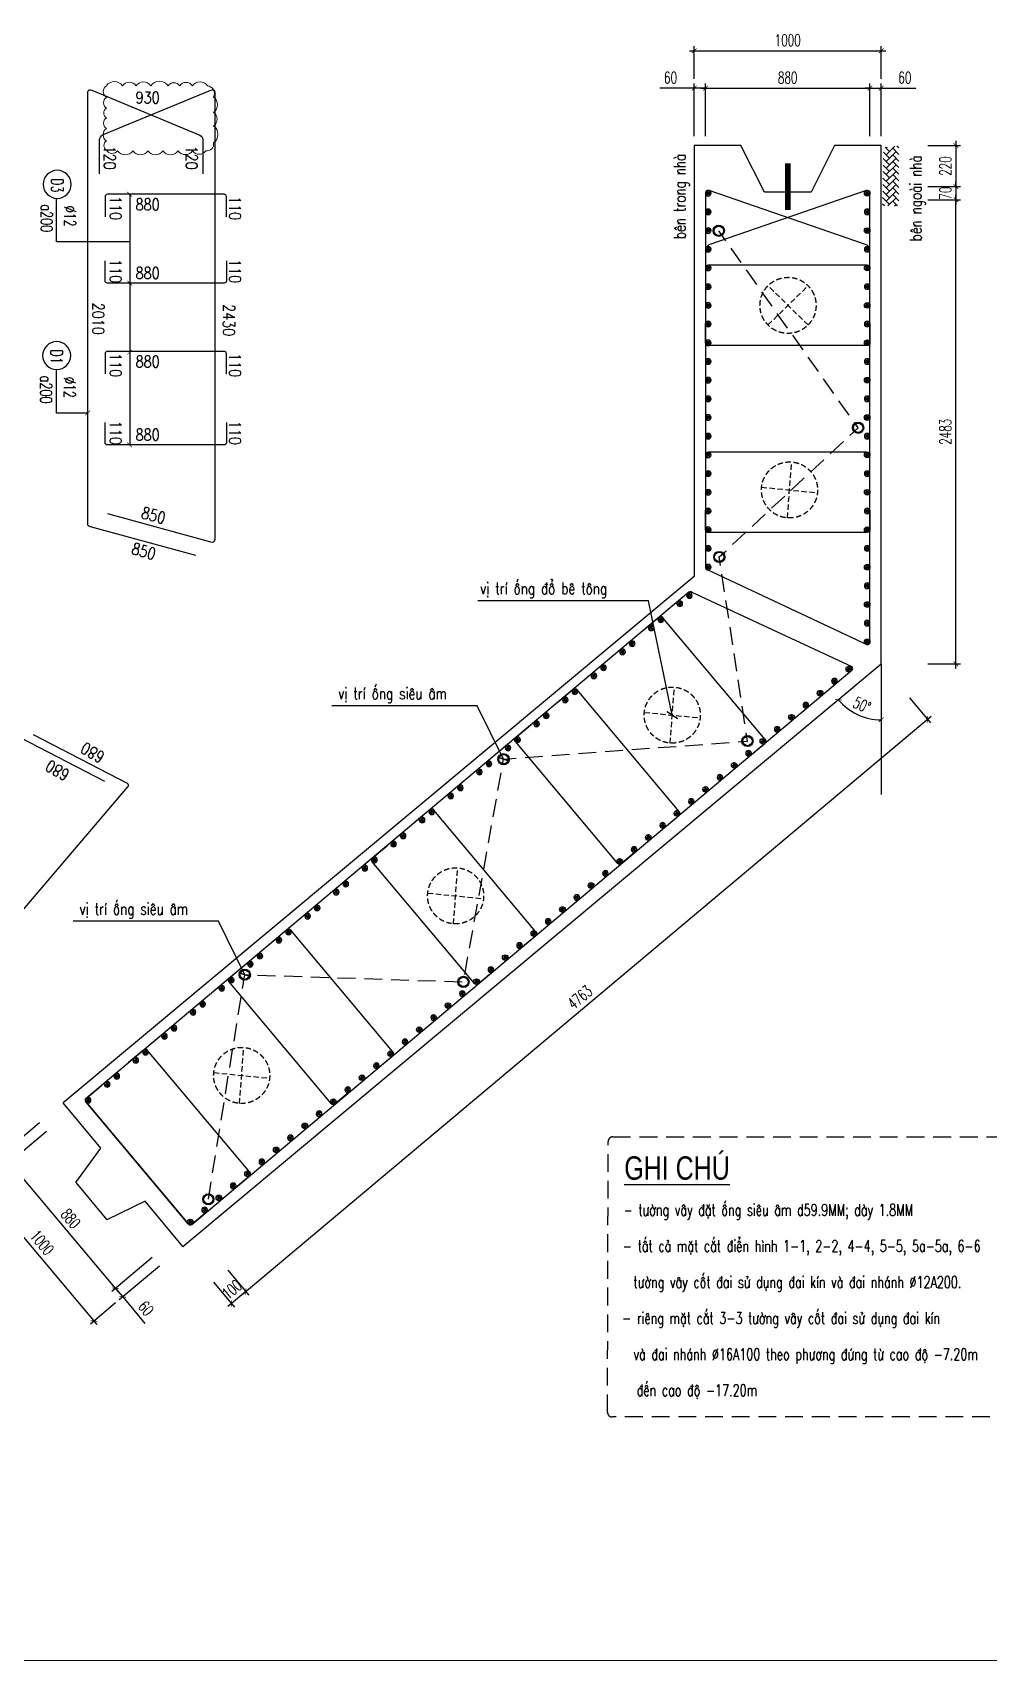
# Model space of a CAD drawing. Header units: millimetres. Extents: x -143483 to 1166745, y -1448440 to -1202244.
# Drawn here: x 881230 to 901691, y -1285398 to -1250566 of the extents above; entities that cross this region are included whole.
import ezdxf
from ezdxf.enums import TextEntityAlignment as Align

# ---------------------------------------------------------------- set-up
doc = ezdxf.new("R2010")
doc.units = ezdxf.units.MM
doc.header["$LTSCALE"] = 30
doc.header["$PDMODE"] = 3
doc.linetypes.add('DASHED', pattern=[19.05, 12.7, -6.35])
doc.layers.get('0').update_dxf_attribs({"lineweight": 9})
doc.layers.get('Defpoints').update_dxf_attribs({"lineweight": 9})
for name, color, linetype in [('ccu11-Cotthep', 9, 'Continuous'), ('ccu11-Dim', 8, 'Continuous'), ('ccu11-Hatch', 8, 'Continuous'), ('ccu11-Manh', 8, 'Continuous'), ('ccu11-Text', 31, 'Continuous'), ('ccu11-Thay', 7, 'Continuous'), ('ccu11-Thep', 4, 'Continuous'), ('ccu11-Thep doc', 4, 'Continuous'), ('ccu11-Thepdai', 6, 'Continuous'), ('Xref_ST_MBDV Cot vach 30.7.2022$0$Xref_ST_MBDV Cot vach 30.7.2022|Xref_ST_MBDV Cot vach 30.7.2022|Xref_ST_MBDV Cot vach 30.7.2022|Xref_ST_MBDV Cot vach 30.7.2022|ccu12-Thay', 7, 'Continuous')]:
    doc.layers.add(name, color=color, linetype=linetype)
doc.layers.add('ccu11-Khuat', color=9, linetype='DASHED', lineweight=30)
doc.layers.add('Vicom_thep doc', color=1, linetype='Continuous', lineweight=35)
doc.styles.add('ccu11-dim', font='vnsimli.shx', dxfattribs={"width": 0.65, "bigfont": 'bigfont.shx'})
doc.styles.add('ccu11-VnAvH-B', font='VHAVANB.TTF')
doc.styles.add('ccu11-vnsimli', font='vnsimli.shx', dxfattribs={"width": 0.8, "bigfont": 'vns.shx'})
doc.styles.add('ccu11-vnsimple', font='vnsimple.shx', dxfattribs={"bigfont": 'bigfont.shx'})
doc.styles.add('ccu11_simli', font='vnsimli.shx', dxfattribs={"width": 0.8})
doc.dimstyles.new('ccu11-100', dxfattribs={"dimscale": 100, "dimtxt": 2.5, "dimasz": 1, "dimexe": 1, "dimexo": 2, "dimgap": 1, "dimtad": 1, "dimdec": 0, "dimdsep": 46, "dimtxsty": 'ccu11-dim', "dimblk": 'ARCHTICK', "dimcen": -1, "dimdle": 1, "dimclrd": 256, "dimclre": 256, "dimclrt": 3, "dimadec": 0, "dimazin": 2, "dimtfac": 0.1, "dimtdec": 0, "dimtmove": 0, "dimatfit": 1, "dimldrblk": 'ARCHTICK', "dimfxl": 0, "dimtvp": 0.833333, "dimtolj": 1, "dimtzin": 12, "dimarcsym": 0})
doc.dimstyles.new('ccu11-100x4', dxfattribs={"dimscale": 100, "dimtxt": 2.5, "dimasz": 1, "dimexe": 1, "dimexo": 2, "dimgap": 1, "dimtad": 1, "dimdec": 0, "dimlfac": 0.25, "dimdsep": 46, "dimtxsty": 'ccu11-dim', "dimblk": 'ARCHTICK', "dimcen": -1, "dimdle": 1, "dimclrd": 256, "dimclre": 256, "dimclrt": 3, "dimadec": 0, "dimazin": 2, "dimtfac": 0.1, "dimtdec": 0, "dimtmove": 0, "dimatfit": 1, "dimldrblk": 'ARCHTICK', "dimfxl": 0, "dimtvp": 0.833333, "dimtolj": 1, "dimtzin": 12, "dimarcsym": 0})

# ---------------------------------------------------------------- blocks, each defined once
blk = doc.blocks.new('_ARCHTICK')
at = {"color": 0, "linetype": 'ByBlock', "const_width": 0.15}
blk.add_lwpolyline([(-0.5, -0.5), (0.5, 0.5)], dxfattribs=at)
blk = doc.blocks.new('SHD')
at = {"layer": 'ccu11-Cotthep'}
blk.add_circle((300, 0), 300, dxfattribs=at)
at = {"layer": 'ccu11-Cotthep', "color": 31, "style": 'ccu11_simli', "width": 0.8}
blk.add_attdef('DK', text='', height=250, dxfattribs=at).set_placement((-101, 65), align=Align.BOTTOM_RIGHT)
blk.add_attdef('KH', text='', height=250, dxfattribs=at).set_placement((300, 0), align=Align.MIDDLE)
blk.add_attdef('KC', text='', height=250, dxfattribs=at).set_placement((-101, -142), align=Align.TOP_RIGHT)
blk = doc.blocks.new('*D3225')
at = {"layer": 'ccu11-Dim', "linetype": 'ByBlock', "lineweight": -2, "ltscale": 30, "transparency": 16777216}
for p, q in [((895394, -1251755), (894655, -1251755)), ((895394, -1252783), (895394, -1251655)), ((895634, -1251755), (895394, -1251755)), ((895634, -1252783), (895634, -1251655)), ((895634, -1251755), (895734, -1251755))]:
    blk.add_line(p, q, dxfattribs=at)
at = {"layer": 'Defpoints', "color": 0, "linetype": 'ByBlock', "ltscale": 30, "transparency": 16777216}
for p in [(895634, -1251755), (895394, -1252983), (895634, -1252983)]:
    blk.add_point(p, dxfattribs=at)
at = {"layer": 'ccu11-Dim', "linetype": 'ByBlock', "lineweight": -2, "ltscale": 30, "transparency": 16777216, "xscale": 100, "yscale": 100, "zscale": 100}
blk.add_blockref('_ARCHTICK', (895394, -1251755), dxfattribs=at)
at = {"layer": 'ccu11-Dim', "linetype": 'ByBlock', "lineweight": -2, "ltscale": 30, "transparency": 16777216, "xscale": 100, "yscale": 100, "zscale": 100, "rotation": 180}
blk.add_blockref('_ARCHTICK', (895634, -1251755), dxfattribs=at)
at = {"layer": 'ccu11-Dim', "color": 3, "linetype": 'ByBlock', "ltscale": 30, "transparency": 16777216, "insert": (894886, -1251530), "char_height": 250, "attachment_point": 5, "style": 'ccu11-dim'}
blk.add_mtext('\\A1;60', dxfattribs=at)
blk = doc.blocks.new('*D3226')
at = {"layer": 'ccu11-Dim', "linetype": 'ByBlock', "lineweight": -2, "ltscale": 30, "transparency": 16777216}
for p, q in [((895534, -1251755), (899254, -1251755)), ((895634, -1252783), (895634, -1251655)), ((899154, -1252783), (899154, -1251655))]:
    blk.add_line(p, q, dxfattribs=at)
at = {"layer": 'Defpoints', "color": 0, "linetype": 'ByBlock', "ltscale": 30, "transparency": 16777216}
for p in [(899154, -1251755), (895634, -1252983), (899154, -1252983)]:
    blk.add_point(p, dxfattribs=at)
at = {"layer": 'ccu11-Dim', "linetype": 'ByBlock', "lineweight": -2, "ltscale": 30, "transparency": 16777216, "xscale": 100, "yscale": 100, "zscale": 100, "rotation": 180}
blk.add_blockref('_ARCHTICK', (895634, -1251755), dxfattribs=at)
at = {"layer": 'ccu11-Dim', "linetype": 'ByBlock', "lineweight": -2, "ltscale": 30, "transparency": 16777216, "xscale": 100, "yscale": 100, "zscale": 100}
blk.add_blockref('_ARCHTICK', (899154, -1251755), dxfattribs=at)
at = {"layer": 'ccu11-Dim', "color": 3, "linetype": 'ByBlock', "ltscale": 30, "transparency": 16777216, "insert": (897394, -1251530), "char_height": 250, "attachment_point": 5, "style": 'ccu11-dim'}
blk.add_mtext('\\A1;880', dxfattribs=at)
blk = doc.blocks.new('*D3227')
at = {"layer": 'ccu11-Dim', "linetype": 'ByBlock', "lineweight": -2, "ltscale": 30, "transparency": 16777216}
for p, q in [((899154, -1251755), (899054, -1251755)), ((899154, -1252783), (899154, -1251655)), ((899154, -1251755), (899394, -1251755)), ((899394, -1252783), (899394, -1251655)), ((899394, -1251755), (900134, -1251755))]:
    blk.add_line(p, q, dxfattribs=at)
at = {"layer": 'Defpoints', "color": 0, "linetype": 'ByBlock', "ltscale": 30, "transparency": 16777216}
for p in [(899154, -1251755), (899154, -1252983), (899394, -1252983)]:
    blk.add_point(p, dxfattribs=at)
at = {"layer": 'ccu11-Dim', "linetype": 'ByBlock', "lineweight": -2, "ltscale": 30, "transparency": 16777216, "xscale": 100, "yscale": 100, "zscale": 100}
blk.add_blockref('_ARCHTICK', (899154, -1251755), dxfattribs=at)
at = {"layer": 'ccu11-Dim', "linetype": 'ByBlock', "lineweight": -2, "ltscale": 30, "transparency": 16777216, "xscale": 100, "yscale": 100, "zscale": 100, "rotation": 180}
blk.add_blockref('_ARCHTICK', (899394, -1251755), dxfattribs=at)
at = {"layer": 'ccu11-Dim', "color": 3, "linetype": 'ByBlock', "ltscale": 30, "transparency": 16777216, "insert": (899902, -1251530), "char_height": 250, "attachment_point": 5, "style": 'ccu11-dim'}
blk.add_mtext('\\A1;60', dxfattribs=at)
blk = doc.blocks.new('*D3228')
at = {"layer": 'ccu11-Dim', "linetype": 'ByBlock', "lineweight": -2, "ltscale": 30, "transparency": 16777216}
for p, q in [((895294, -1250955), (899494, -1250955)), ((895394, -1251555), (895394, -1250855)), ((899394, -1251555), (899394, -1250855))]:
    blk.add_line(p, q, dxfattribs=at)
at = {"layer": 'Defpoints', "color": 0, "linetype": 'ByBlock', "ltscale": 30, "transparency": 16777216}
for p in [(899394, -1250955), (895394, -1251755), (899394, -1251755)]:
    blk.add_point(p, dxfattribs=at)
at = {"layer": 'ccu11-Dim', "linetype": 'ByBlock', "lineweight": -2, "ltscale": 30, "transparency": 16777216, "xscale": 100, "yscale": 100, "zscale": 100, "rotation": 180}
blk.add_blockref('_ARCHTICK', (895394, -1250955), dxfattribs=at)
at = {"layer": 'ccu11-Dim', "linetype": 'ByBlock', "lineweight": -2, "ltscale": 30, "transparency": 16777216, "xscale": 100, "yscale": 100, "zscale": 100}
blk.add_blockref('_ARCHTICK', (899394, -1250955), dxfattribs=at)
at = {"layer": 'ccu11-Dim', "color": 3, "linetype": 'ByBlock', "ltscale": 30, "transparency": 16777216, "insert": (897394, -1250730), "char_height": 250, "attachment_point": 5, "style": 'ccu11-dim'}
blk.add_mtext('\\A1;1000', dxfattribs=at)
blk = doc.blocks.new('MCT')
at = {"ltscale": 0.005}
for p, q in [((-0.49, 0), (0.49, 0)), ((0.35, -0.35), (-0.35, 0.35)), ((-0.35, -0.35), (0.35, 0.35)), ((0, -0.49), (0, 0.49))]:
    blk.add_line(p, q, dxfattribs=at)
blk.add_circle((0, 0), 0.492, dxfattribs=at)
blk = doc.blocks.new('*U1643')
at = {"layer": 'ccu11-Thep doc', "xscale": -121.9200000001001, "yscale": 121.9200000001001, "zscale": 121.92, "rotation": 270}
blk.add_blockref('MCT', (0, 0), dxfattribs=at)
blk = doc.blocks.new('*U1644')
at = {"layer": 'ccu11-Thep doc', "color": 0, "linetype": 'ByBlock', "lineweight": -2, "transparency": 16777216}
for p in [(0, 0), (800, 0), (1600, 0), (2400, 0), (3200, 0), (4000, 0), (4800, 0), (5600, 0), (6400, 0), (7200, 0), (8000, 0), (8800, 0), (9600, 0)]:
    blk.add_blockref('*U1643', p, dxfattribs=at)
blk = doc.blocks.new('*U1645')
at = {"layer": 'ccu11-Thep doc', "xscale": -121.9200000001001, "yscale": 121.9200000001001, "zscale": 121.92, "rotation": 270}
blk.add_blockref('MCT', (0, 0), dxfattribs=at)
blk = doc.blocks.new('*U1646')
at = {"layer": 'ccu11-Thep doc', "color": 0, "linetype": 'ByBlock', "lineweight": -2, "transparency": 16777216}
for p in [(0, 0), (800, 0), (1600, 0), (2400, 0), (3200, 0), (4000, 0), (4800, 0), (5600, 0), (6400, 0), (7200, 0), (8000, 0)]:
    blk.add_blockref('*U1645', p, dxfattribs=at)
blk = doc.blocks.new('*D3229')
at = {"layer": 'ccu11-Dim', "linetype": 'ByBlock', "lineweight": -2, "ltscale": 30, "transparency": 16777216}
for p, q in [((900995, -1252883), (900995, -1253963)), ((900395, -1252983), (901095, -1252983)), ((900395, -1253863), (901095, -1253863))]:
    blk.add_line(p, q, dxfattribs=at)
at = {"layer": 'Defpoints', "color": 0, "linetype": 'ByBlock', "ltscale": 30, "transparency": 16777216}
for p in [(900195, -1252983), (900195, -1253863), (900995, -1253863)]:
    blk.add_point(p, dxfattribs=at)
at = {"layer": 'ccu11-Dim', "linetype": 'ByBlock', "lineweight": -2, "ltscale": 30, "transparency": 16777216, "xscale": 100, "yscale": 100, "zscale": 100}
for p, rotation in [((900995, -1252983), 90), ((900995, -1253863), 270)]:
    blk.add_blockref('_ARCHTICK', p, dxfattribs=dict(at, rotation=rotation))
at = {"layer": 'ccu11-Dim', "color": 3, "linetype": 'ByBlock', "ltscale": 30, "transparency": 16777216, "insert": (900770, -1253423), "char_height": 250, "attachment_point": 5, "rotation": 90, "style": 'ccu11-dim'}
blk.add_mtext('\\A1;220', dxfattribs=at)
blk = doc.blocks.new('*D3230')
at = {"layer": 'ccu11-Dim', "linetype": 'ByBlock', "lineweight": -2, "ltscale": 30, "transparency": 16777216}
for p, q in [((900395, -1253863), (901095, -1253863)), ((900995, -1253863), (900995, -1253763)), ((900995, -1253863), (900995, -1254143)), ((900395, -1254143), (901095, -1254143)), ((900995, -1254143), (900995, -1254243))]:
    blk.add_line(p, q, dxfattribs=at)
at = {"layer": 'Defpoints', "color": 0, "linetype": 'ByBlock', "ltscale": 30, "transparency": 16777216}
for p in [(900195, -1253863), (900195, -1254143), (900995, -1254143)]:
    blk.add_point(p, dxfattribs=at)
at = {"layer": 'ccu11-Dim', "linetype": 'ByBlock', "lineweight": -2, "ltscale": 30, "transparency": 16777216, "xscale": 100, "yscale": 100, "zscale": 100}
for p, rotation in [((900995, -1253863), 270), ((900995, -1254143), 90)]:
    blk.add_blockref('_ARCHTICK', p, dxfattribs=dict(at, rotation=rotation))
at = {"layer": 'ccu11-Dim', "color": 3, "linetype": 'ByBlock', "ltscale": 30, "transparency": 16777216, "insert": (900770, -1254003), "char_height": 250, "attachment_point": 5, "rotation": 90, "style": 'ccu11-dim'}
blk.add_mtext('\\A1;70', dxfattribs=at)
blk = doc.blocks.new('*D3231')
at = {"layer": 'ccu11-Dim', "linetype": 'ByBlock', "lineweight": -2, "ltscale": 30, "transparency": 16777216}
for p, q in [((900395, -1254143), (901095, -1254143)), ((900995, -1264176), (900995, -1254043)), ((900395, -1264076), (901095, -1264076))]:
    blk.add_line(p, q, dxfattribs=at)
at = {"layer": 'Defpoints', "color": 0, "linetype": 'ByBlock', "ltscale": 30, "transparency": 16777216}
for p in [(900195, -1254143), (900995, -1254143), (900195, -1264076)]:
    blk.add_point(p, dxfattribs=at)
at = {"layer": 'ccu11-Dim', "linetype": 'ByBlock', "lineweight": -2, "ltscale": 30, "transparency": 16777216, "xscale": 100, "yscale": 100, "zscale": 100}
for p, rotation in [((900995, -1254143), 90), ((900995, -1264076), 270)]:
    blk.add_blockref('_ARCHTICK', p, dxfattribs=dict(at, rotation=rotation))
at = {"layer": 'ccu11-Dim', "color": 3, "linetype": 'ByBlock', "ltscale": 30, "transparency": 16777216, "insert": (900770, -1259109), "char_height": 250, "attachment_point": 5, "rotation": 90, "style": 'ccu11-dim'}
blk.add_mtext('\\A1;2483', dxfattribs=at)
blk = doc.blocks.new('*D3232')
at = {"layer": 'ccu11-Dim', "lineweight": -2, "transparency": 16777216}
blk.add_arc((899394, -1264076), 1194, 219.823, 270, dxfattribs=at)
at = {"layer": 'Defpoints', "color": 0, "transparency": 16777216}
for p in [(899394, -1264076), (899394, -1264076), (898737, -1265072), (899394, -1266870), (884446, -1276541)]:
    blk.add_point(p, dxfattribs=at)
at = {"layer": 'ccu11-Dim', "lineweight": -2, "transparency": 16777216, "xscale": 100, "yscale": 100, "zscale": 100}
for p, rotation in [((898478, -1264840), 129.8229996508561), ((899394, -1265270), 359.9999999999933)]:
    blk.add_blockref('_ARCHTICK', p, dxfattribs=dict(at, rotation=rotation))
at = {"layer": 'ccu11-Dim', "color": 3, "transparency": 16777216, "insert": (898984, -1264953), "char_height": 250, "attachment_point": 5, "rotation": 334.9115, "style": 'ccu11-dim'}
blk.add_mtext('\\A1;50\\M+1818B', dxfattribs=at)
blk = doc.blocks.new('*D3233')
at = {"layer": 'ccu11-Dim', "linetype": 'ByBlock', "lineweight": -2, "ltscale": 30, "transparency": 16777216}
for p, q in [((883793, -1276775), (882928, -1277501)), ((883947, -1276959), (883083, -1277685)), ((883005, -1277436), (882941, -1277360)), ((883005, -1277436), (883159, -1277620)), ((883159, -1277620), (883635, -1278187))]:
    blk.add_line(p, q, dxfattribs=at)
at = {"layer": 'Defpoints', "color": 0, "linetype": 'ByBlock', "ltscale": 30, "transparency": 16777216}
for p in [(883946, -1276647), (884100, -1276831), (883005, -1277436)]:
    blk.add_point(p, dxfattribs=at)
at = {"layer": 'ccu11-Dim', "linetype": 'ByBlock', "lineweight": -2, "ltscale": 30, "transparency": 16777216, "xscale": 100, "yscale": 100, "zscale": 100}
for p, rotation in [((883005, -1277436), 310.0000000064888), ((883159, -1277620), 130.0000000064888)]:
    blk.add_blockref('_ARCHTICK', p, dxfattribs=dict(at, rotation=rotation))
at = {"layer": 'ccu11-Dim', "color": 3, "linetype": 'ByBlock', "ltscale": 30, "transparency": 16777216, "insert": (883658, -1277865), "char_height": 250, "attachment_point": 5, "rotation": 310, "style": 'ccu11-dim'}
blk.add_mtext('\\A1;60', dxfattribs=at)
blk = doc.blocks.new('*D3234')
at = {"layer": 'ccu11-Dim', "linetype": 'ByBlock', "lineweight": -2, "ltscale": 30, "transparency": 16777216}
for p, q in [((881530, -1274079), (880666, -1274804)), ((883069, -1277513), (880678, -1274663)), ((883793, -1276775), (882928, -1277501))]:
    blk.add_line(p, q, dxfattribs=at)
at = {"layer": 'Defpoints', "color": 0, "linetype": 'ByBlock', "ltscale": 30, "transparency": 16777216}
for p in [(881683, -1273950), (880742, -1274740), (883946, -1276647)]:
    blk.add_point(p, dxfattribs=at)
at = {"layer": 'ccu11-Dim', "linetype": 'ByBlock', "lineweight": -2, "ltscale": 30, "transparency": 16777216, "xscale": 100, "yscale": 100, "zscale": 100}
for p, rotation in [((880742, -1274740), 130.0000000064888), ((883005, -1277436), 310.0000000064888)]:
    blk.add_blockref('_ARCHTICK', p, dxfattribs=dict(at, rotation=rotation))
at = {"layer": 'ccu11-Dim', "color": 3, "linetype": 'ByBlock', "ltscale": 30, "transparency": 16777216, "insert": (882046, -1275944), "char_height": 250, "attachment_point": 5, "rotation": 310, "style": 'ccu11-dim'}
blk.add_mtext('\\A1;880', dxfattribs=at)
blk = doc.blocks.new('*D3235')
at = {"layer": 'ccu11-Dim', "linetype": 'ByBlock', "lineweight": -2, "ltscale": 30, "transparency": 16777216}
for p, q in [((880588, -1274556), (880113, -1273990)), ((881376, -1273895), (880512, -1274620)), ((881530, -1274079), (880666, -1274804)), ((880742, -1274740), (880588, -1274556)), ((880742, -1274740), (880807, -1274817))]:
    blk.add_line(p, q, dxfattribs=at)
at = {"layer": 'Defpoints', "color": 0, "linetype": 'ByBlock', "ltscale": 30, "transparency": 16777216}
for p in [(881529, -1273767), (881683, -1273950), (880742, -1274740)]:
    blk.add_point(p, dxfattribs=at)
at = {"layer": 'ccu11-Dim', "linetype": 'ByBlock', "lineweight": -2, "ltscale": 30, "transparency": 16777216, "xscale": 100, "yscale": 100, "zscale": 100}
for p, rotation in [((880588, -1274556), 310.0000000064888), ((880742, -1274740), 130.0000000064888)]:
    blk.add_blockref('_ARCHTICK', p, dxfattribs=dict(at, rotation=rotation))
at = {"layer": 'ccu11-Dim', "color": 3, "linetype": 'ByBlock', "ltscale": 30, "transparency": 16777216, "insert": (880434, -1274022), "char_height": 250, "attachment_point": 5, "rotation": 310, "style": 'ccu11-dim'}
blk.add_mtext('\\A1;60', dxfattribs=at)
blk = doc.blocks.new('*D3236')
at = {"layer": 'ccu11-Dim', "linetype": 'ByBlock', "lineweight": -2, "ltscale": 30, "transparency": 16777216}
for p, q in [((880435, -1274685), (879899, -1275135)), ((882611, -1278211), (879911, -1274994)), ((883006, -1277749), (882470, -1278199))]:
    blk.add_line(p, q, dxfattribs=at)
at = {"layer": 'Defpoints', "color": 0, "linetype": 'ByBlock', "ltscale": 30, "transparency": 16777216}
for p in [(880588, -1274556), (879975, -1275070), (883159, -1277620)]:
    blk.add_point(p, dxfattribs=at)
at = {"layer": 'ccu11-Dim', "linetype": 'ByBlock', "lineweight": -2, "ltscale": 30, "transparency": 16777216, "xscale": 100, "yscale": 100, "zscale": 100}
for p, rotation in [((879975, -1275070), 130.0000000064888), ((882546, -1278135), 310.0000000064888)]:
    blk.add_blockref('_ARCHTICK', p, dxfattribs=dict(at, rotation=rotation))
at = {"layer": 'ccu11-Dim', "color": 3, "linetype": 'ByBlock', "ltscale": 30, "transparency": 16777216, "insert": (881433, -1276458), "char_height": 250, "attachment_point": 5, "rotation": 310, "style": 'ccu11-dim'}
blk.add_mtext('\\A1;1000', dxfattribs=at)
blk = doc.blocks.new('*U1245')
at = {"layer": 'ccu11-Thep doc', "xscale": -121.9200000001001, "yscale": 121.9200000001001, "zscale": 121.92, "rotation": 270}
blk.add_blockref('MCT', (0, 0), dxfattribs=at)
blk = doc.blocks.new('*U1246')
at = {"layer": 'ccu11-Thep doc', "color": 0, "linetype": 'ByBlock', "lineweight": -2, "transparency": 16777216}
for p in [(0, 0), (800, 0), (1600, 0), (2400, 0), (3200, 0), (4000, 0), (4800, 0), (5600, 0), (6400, 0), (7200, 0), (8000, 0), (8800, 0), (9600, 0), (10400, 0), (11200, 0), (12000, 0), (12800, 0), (13600, 0), (14400, 0), (15200, 0), (16000, 0), (16800, 0), (17600, 0), (18400, 0)]:
    blk.add_blockref('*U1245', p, dxfattribs=at)
blk = doc.blocks.new('*U1247')
at = {"layer": 'ccu11-Thep doc', "xscale": -121.9200000001001, "yscale": 121.9200000001001, "zscale": 121.92, "rotation": 270}
blk.add_blockref('MCT', (0, 0), dxfattribs=at)
blk = doc.blocks.new('*U1248')
at = {"layer": 'ccu11-Thep doc', "color": 0, "linetype": 'ByBlock', "lineweight": -2, "transparency": 16777216}
for p in [(0, 0), (800, 0), (1600, 0), (2400, 0), (3200, 0), (4000, 0), (4800, 0), (5600, 0), (6400, 0), (7200, 0), (8000, 0), (8800, 0), (9600, 0), (10400, 0), (11200, 0), (12000, 0), (12800, 0), (13600, 0), (14400, 0), (15200, 0), (16000, 0), (16800, 0)]:
    blk.add_blockref('*U1247', p, dxfattribs=at)
blk = doc.blocks.new('*D3237')
at = {"layer": 'ccu11-Dim', "linetype": 'ByBlock', "lineweight": -2, "ltscale": 30, "transparency": 16777216}
for p, q in [((900001, -1264799), (900451, -1265335)), ((885717, -1277568), (900463, -1265194)), ((885408, -1277044), (885858, -1277580))]:
    blk.add_line(p, q, dxfattribs=at)
at = {"layer": 'Defpoints', "color": 0, "linetype": 'ByBlock', "ltscale": 30, "transparency": 16777216}
for p in [(899873, -1264646), (900387, -1265259), (885279, -1276891)]:
    blk.add_point(p, dxfattribs=at)
at = {"layer": 'ccu11-Dim', "linetype": 'ByBlock', "lineweight": -2, "ltscale": 30, "transparency": 16777216, "xscale": 100, "yscale": 100, "zscale": 100}
for p, rotation in [((900387, -1265259), 40.00000000202519), ((885794, -1277504), 220.0000000020252)]:
    blk.add_blockref('_ARCHTICK', p, dxfattribs=dict(at, rotation=rotation))
at = {"layer": 'ccu11-Dim', "color": 3, "linetype": 'ByBlock', "ltscale": 30, "transparency": 16777216, "insert": (892946, -1271209), "char_height": 250, "attachment_point": 5, "rotation": 40, "style": 'ccu11-dim'}
blk.add_mtext('\\A1;4763', dxfattribs=at)
blk = doc.blocks.new('*D3238')
at = {"layer": 'ccu11-Dim', "linetype": 'ByBlock', "lineweight": -2, "ltscale": 30, "transparency": 16777216}
for p, q in [((885408, -1277044), (885858, -1277580)), ((885101, -1277301), (885551, -1277838)), ((885794, -1277504), (885487, -1277761)), ((885794, -1277504), (885870, -1277440)), ((885487, -1277761), (885411, -1277825))]:
    blk.add_line(p, q, dxfattribs=at)
at = {"layer": 'Defpoints', "color": 0, "linetype": 'ByBlock', "ltscale": 30, "transparency": 16777216}
for p in [(885279, -1276891), (884973, -1277148), (885487, -1277761)]:
    blk.add_point(p, dxfattribs=at)
at = {"layer": 'ccu11-Dim', "linetype": 'ByBlock', "lineweight": -2, "ltscale": 30, "transparency": 16777216, "xscale": 100, "yscale": 100, "zscale": 100}
for p, rotation in [((885794, -1277504), 220.0000000020252), ((885487, -1277761), 40.00000000202519)]:
    blk.add_blockref('_ARCHTICK', p, dxfattribs=dict(at, rotation=rotation))
at = {"layer": 'ccu11-Dim', "color": 3, "linetype": 'ByBlock', "ltscale": 30, "transparency": 16777216, "insert": (885496, -1277460), "char_height": 250, "attachment_point": 5, "rotation": 40, "style": 'ccu11-dim'}
blk.add_mtext('\\A1;100', dxfattribs=at)
blk = doc.blocks.new('ccu11_block_thep')
at = {"layer": 'ccu11-Thep', "color": 3}
for p, q in [((-0.4, 0), (0.4, 0)), ((-0.28, 0.28), (0.28, -0.28)), ((0.28, 0.28), (-0.28, -0.28)), ((0, 0.4), (0, -0.4))]:
    blk.add_line(p, q, dxfattribs=at)
at = {"layer": 'ccu11-Thep', "color": 1, "const_width": 0.0667}
blk.add_lwpolyline([(-0.4, 0, 1), (0.4, 0, 1), (-0.4, 0, 1)], format="xyb", dxfattribs=at)
at = {"layer": 'ccu11-Thep', "color": 1}
blk.add_circle((0, 0), 0.4, dxfattribs=at)
blk = doc.blocks.new('*U1249')
at = {"layer": 'Vicom_thep doc', "xscale": -150, "yscale": 150, "zscale": 150, "rotation": 180}
blk.add_blockref('ccu11_block_thep', (0, 0), dxfattribs=at)
blk = doc.blocks.new('*U1250')
at = {"layer": 'ccu11-Thep doc', "color": 0, "linetype": 'ByBlock', "lineweight": -2, "transparency": 16777216}
for p in [(0, 0), (800, 0), (1600, 0), (2400, 0), (3200, 0), (4000, 0), (4800, 0), (5600, 0), (6400, 0), (7200, 0)]:
    blk.add_blockref('*U1249', p, dxfattribs=at)
blk = doc.blocks.new('*U1251')
at = {"layer": 'Vicom_thep doc', "xscale": -150, "yscale": 150, "zscale": 150, "rotation": 180}
blk.add_blockref('ccu11_block_thep', (0, 0), dxfattribs=at)
blk = doc.blocks.new('*U1252')
at = {"layer": 'ccu11-Thep doc', "color": 0, "linetype": 'ByBlock', "lineweight": -2, "transparency": 16777216}
for p in [(0, 0), (800, 0), (1600, 0), (2400, 0), (3200, 0), (4000, 0), (4800, 0), (5600, 0), (6400, 0), (7200, 0), (8000, 0), (8800, 0), (9600, 0), (10400, 0), (11200, 0), (12000, 0), (12800, 0), (13600, 0), (14400, 0), (15200, 0), (16000, 0)]:
    blk.add_blockref('*U1251', p, dxfattribs=at)
blk = doc.blocks.new('*U1641')
at = {"layer": 'Vicom_thep doc', "xscale": -150, "yscale": 150, "zscale": 150, "rotation": 180}
blk.add_blockref('ccu11_block_thep', (0, 0), dxfattribs=at)
blk = doc.blocks.new('*U1642')
at = {"layer": 'ccu11-Thep doc', "color": 0, "linetype": 'ByBlock', "lineweight": -2, "transparency": 16777216}
for p in [(0, 0), (800, 0), (1600, 0), (2400, 0), (3200, 0), (4000, 0), (4800, 0), (5600, 0), (6400, 0), (7200, 0), (8000, 0), (8800, 0)]:
    blk.add_blockref('*U1641', p, dxfattribs=at)
blk = doc.blocks.new('*U1639')
at = {"layer": 'Vicom_thep doc', "xscale": -150, "yscale": 150, "zscale": 150, "rotation": 180}
blk.add_blockref('ccu11_block_thep', (0, 0), dxfattribs=at)
blk = doc.blocks.new('*U1640')
at = {"layer": 'ccu11-Thep doc', "color": 0, "linetype": 'ByBlock', "lineweight": -2, "transparency": 16777216}
for p in [(0, 0), (800, 0), (1600, 0), (2400, 0), (3200, 0), (4000, 0), (4800, 0), (5600, 0), (6400, 0), (7200, 0), (8000, 0), (8800, 0), (9600, 0), (10400, 0), (11200, 0), (12000, 0), (12800, 0), (13600, 0), (14400, 0), (15200, 0), (16000, 0), (16800, 0), (17600, 0)]:
    blk.add_blockref('*U1639', p, dxfattribs=at)

msp = doc.modelspace()

# ---------------------------------------------------------------- hatches: boundary and pattern name
at = {"layer": 'ccu11-Hatch', "ltscale": 10}
h = msp.add_hatch(dxfattribs=at)
h.set_pattern_fill('AR-HBONE', color=256, scale=25, angle=360, style=0)
h.set_pattern_definition([(135, (-876681.62, -4516125.88), (-3e-14, 141.4213562), [300, -100]), (45, (-876752.34, -4516055.17), (-3e-14, 141.4213562), [300, -100])])
h.paths.add_polyline_path([(899421.84, -1254275.38), (899774.57, -1254275.38), (899774.57, -1252983.03), (899443.27, -1253025.88)])

# ---------------------------------------------------------------- linework, layer by layer
at = {"layer": 'ccu11-Dim'}
msp.add_lwpolyline([(899394.48, -1264075.91), (899394.48, -1266869.89)], dxfattribs=at)
at = {"layer": 'ccu11-Khuat', "ltscale": 0.3}
for p, q in [((897830.2, -1256822.14), (896971.49, -1255983.91)), ((896971.49, -1256822.14), (897830.2, -1255983.91)), ((897387.74, -1260950.72), (897477.9, -1259754.11)), ((896835.77, -1260292.91), (898029.86, -1260411.91)), ((894878.1, -1265768.78), (894968.26, -1264572.17)), ((894326.13, -1265110.98), (895520.22, -1265229.98)), ((890240.78, -1269636.26), (890330.94, -1268439.65)), ((889688.82, -1268978.45), (890882.9, -1269097.45)), ((885661.44, -1273478.78), (885751.6, -1272282.17)), ((885109.48, -1272820.98), (886303.56, -1272939.97))]:
    msp.add_line(p, q, dxfattribs=at)
at = {"layer": 'ccu11-Khuat', "flags": 128}
msp.add_lwpolyline([(884992.55, -1275530.62), (885772.66, -1270724.41), (890454.12, -1270878.22), (891310.94, -1266113.35), (896533.23, -1265724.85), (895929.56, -1261786.42), (898902.04, -1259022.81), (895918.72, -1254807.71)], dxfattribs=at)
at = {"layer": 'ccu11-Khuat'}
msp.add_lwpolyline([(893651.08, -1274195.25), (903450.3, -1274195.25, -0.41421356), (903550.3, -1274295.25), (903535.69, -1280088.16, -0.41421356), (903435.69, -1280188.16), (893636.47, -1280188.16, -0.41421356), (893536.47, -1280088.16), (893551.08, -1274295.25, -0.41421356)], format="xyb", close=True, dxfattribs=at)
at = {"layer": 'ccu11-Khuat', "ltscale": 0.3}
for centre in [(897400.85, -1256403.03), (897432.82, -1260352.41), (894923.18, -1265170.48), (890285.86, -1269037.95), (885706.52, -1272880.48)]:
    msp.add_circle(centre, 600, dxfattribs=at)
at = {"layer": 'ccu11-Thay'}
for p, q in [((882691.36, -1274436.2), (881884.43, -1273468.49)), ((882156.57, -1275168.59), (882691.36, -1274436.2)), ((883639.18, -1275572.88), (882822.6, -1275967.33)), ((884446.11, -1276540.6), (883639.18, -1275572.88))]:
    msp.add_line(p, q, dxfattribs=at)
msp.add_lwpolyline([(882156.57, -1275168.59), (882822.6, -1275967.33)], dxfattribs=at)
at = {"layer": 'ccu11-Thay', "ltscale": 30}
for centre, radius in [((895918.72, -1254807.71), 120), ((895918.72, -1254807.71), 100), ((898902.04, -1259022.81), 120), ((898902.04, -1259022.81), 100), ((895929.56, -1261786.42), 120), ((895929.56, -1261786.42), 100), ((896533.23, -1265724.85), 120), ((896533.23, -1265724.85), 100), ((891310.94, -1266113.35), 120), ((891310.94, -1266113.35), 100), ((885772.66, -1270724.41), 120), ((885772.66, -1270724.41), 100), ((890454.12, -1270878.22), 120), ((890454.12, -1270878.22), 100), ((884992.55, -1275530.62), 120), ((884992.55, -1275530.62), 100)]:
    msp.add_circle(centre, radius, dxfattribs=at)
at = {"layer": 'ccu11-Thep', "const_width": 120}
msp.add_lwpolyline([(897394.48, -1254363.03), (897394.48, -1253363.03)], dxfattribs=at)
at = {"layer": 'ccu11-Thepdai'}
for points in [[(884721.46, -1261754.11), (882471.93, -1261140.83, -0.41421356), (882411.93, -1261080.83), (882411.93, -1251837.29, -0.65283078), (882495.74, -1251800.46), (884812.93, -1252761.37, -0.30093739), (884877, -1252873.13), (884877, -1253586.12)], [(882665.67, -1253586.12), (882665.67, -1252865.65, -0.26628921), (882729.74, -1252753.89), (885049.25, -1251800.43, -0.64209887), (885131.93, -1251838.27), (885131.93, -1261413.82, -0.41421356), (885071.93, -1261473.82), (882837.96, -1260860.54)], [(899154.48, -1255931.23), (899154.48, -1255210.76, 0.23620228), (899061.74, -1255098.99), (895714.98, -1253945.12, 0.5204497), (895634.48, -1254001.51), (895634.48, -1262013.03, 0.41421356), (895684.48, -1262063.03), (899104.48, -1263663.03, 0.41421356), (899154.48, -1263613.03), (899154.48, -1254001.51, 0.5204497), (899073.98, -1253945.12), (895727.23, -1255098.99, 0.23620228), (895634.48, -1255210.76), (895634.48, -1255931.23)], [(899154.48, -1256023.03), (899154.48, -1255603.03, 0.41421356), (899094.48, -1255543.03), (895694.48, -1255543.03, 0.41421356), (895634.48, -1255603.03), (895634.48, -1256023.03)], [(899154.48, -1256783.03), (899154.48, -1257203.03, -0.41421356), (899094.48, -1257263.03), (895694.48, -1257263.03, -0.41421356), (895634.48, -1257203.03), (895634.48, -1256783.03)], [(899154.48, -1260023.03), (899154.48, -1259603.03, 0.41421356), (899094.48, -1259543.03), (895694.48, -1259543.03, 0.41421356), (895634.48, -1259603.03), (895634.48, -1260023.03)], [(899154.48, -1260783.03), (899154.48, -1261203.03, -0.41421356), (899094.48, -1261263.03), (895694.48, -1261263.03, -0.41421356), (895634.48, -1261203.03), (895634.48, -1260783.03)], [(895280.26, -1262541.33), (882381.6, -1273364.59, 0.41421356), (882374.21, -1273449.12), (884566.12, -1276061.33, 0.41421356), (884636.56, -1276067.49), (898768.54, -1264209.35, 0.41421356), (898774.71, -1264138.9), (895350.7, -1262547.49, 0.41421356), (895280.26, -1262541.33)], [(896579.19, -1266046.43), (896900.93, -1265776.46, 0.41421356), (896908.32, -1265691.93), (894722.85, -1263087.38, 0.41421356), (894638.32, -1263079.99), (894316.58, -1263349.96)], [(894740.68, -1267589.12), (895062.42, -1267319.15, 0.41421356), (895069.82, -1267234.62), (892884.34, -1264630.07, 0.41421356), (892799.81, -1264622.68), (892478.07, -1264892.65)], [(894158.49, -1268077.64), (893836.75, -1268347.61, -0.41421356), (893752.22, -1268340.22), (891566.74, -1265735.67, -0.41421356), (891574.14, -1265651.14), (891895.88, -1265381.16)], [(891676.51, -1270160.27), (891998.24, -1269890.3, 0.41421356), (892005.64, -1269805.77), (889820.16, -1267201.22, 0.41421356), (889735.63, -1267193.83), (889413.89, -1267463.8)], [(891094.31, -1270648.79), (890772.57, -1270918.76, -0.41421356), (890688.04, -1270911.37), (888502.57, -1268306.82, -0.41421356), (888509.96, -1268222.29), (888831.7, -1267952.32)], [(888612.33, -1272731.42), (888934.07, -1272461.45, 0.41421356), (888941.46, -1272376.92), (886755.98, -1269772.37, 0.41421356), (886671.45, -1269764.98), (886349.72, -1270034.95)], [(888030.13, -1273219.94), (887708.4, -1273489.91, -0.41421356), (887623.87, -1273482.52), (885438.39, -1270877.97, -0.41421356), (885445.78, -1270793.44), (885767.52, -1270523.47)], [(885548.15, -1275302.57), (885869.89, -1275032.6, 0.41421356), (885877.28, -1274948.07), (883691.81, -1272343.52, 0.41421356), (883607.28, -1272336.13), (883285.54, -1272606.1)], [(884965.96, -1275791.09), (884644.22, -1276061.06, -0.41421356), (884559.69, -1276053.67), (882374.21, -1273449.12, -0.41421356), (882381.6, -1273364.59), (882703.34, -1273094.62)]]:
    msp.add_lwpolyline(points, format="xyb", dxfattribs=at)
at = {"layer": 'ccu11-Thepdai', "flags": 128}
for points in [[(885379.18, -1254506.74), (885379.18, -1254076.74, 0.38911631), (885329.18, -1254026.74), (882884.41, -1254026.74), (882832.12, -1254026.74, 0.38911631), (882782.12, -1254076.74), (882782.12, -1254506.74)], [(885379.18, -1255447.57), (885379.18, -1255877.57, -0.38911631), (885329.18, -1255927.57), (882884.41, -1255927.57), (882832.12, -1255927.57, -0.38911631), (882782.12, -1255877.57), (882782.12, -1255447.57)], [(885379.18, -1257867.94), (885379.18, -1257437.94, 0.38911631), (885329.18, -1257387.94), (882884.41, -1257387.94), (882832.12, -1257387.94, 0.38911631), (882782.12, -1257437.94), (882782.12, -1257867.94)], [(885379.18, -1258908.27), (885379.18, -1259338.27, -0.38911631), (885329.18, -1259388.27), (882884.41, -1259388.27), (882832.12, -1259388.27, -0.38911631), (882782.12, -1259338.27), (882782.12, -1258908.27)]]:
    msp.add_lwpolyline(points, format="xyb", dxfattribs=at)
at = {"layer": 'ccu11-Thepdai', "linetype": 'ByBlock', "ltscale": 30}
for points in [[(872003.31, -1279214.77), (870321.45, -1277781.09, -0.41421356), (870315.83, -1277710.61), (880685.45, -1265545.91, -0.41421356), (880755.94, -1265540.3), (882768.55, -1266585.97)], [(870818.35, -1277830.18), (872500.22, -1279263.86, 0.41421356), (872570.7, -1279258.24), (883271.15, -1266705.46, 0.41421356), (883265.53, -1266634.97), (881252.92, -1265589.29)]]:
    msp.add_lwpolyline(points, format="xyb", dxfattribs=at)
at = {"layer": 'Defpoints', "color": 2}
msp.add_line((-139032.75, -1285397.81), (1029102.19, -1285397.81), dxfattribs=at)
at = {"layer": 'Defpoints', "color": 1}
msp.add_lwpolyline([(882809.42, -1251703.89, -0.52056705), (883154.52, -1251703.89, -0.52056705), (883447.74, -1251703.89, -0.52056705), (883759.04, -1251703.89, -0.52056705), (884132.41, -1251703.89, -0.52056705), (884379.67, -1251703.89, -0.52056705), (884653.95, -1251703.89, -0.52056705), (884974.3, -1251703.89, -0.52056705), (885103.95, -1251947.17, -0.52056705), (885103.95, -1252273.58, -0.52056705), (885103.95, -1252563.26, -0.52056705), (885103.95, -1252923.68, -0.52056705), (884937.14, -1253096.15, -0.52056705), (884653.54, -1253096.15, -0.52056705), (884343.76, -1253096.15, -0.52056705), (884019.72, -1253096.15, -0.52056705), (883699.7, -1253096.15, -0.52056705), (883379.35, -1253096.15, -0.52056705), (883050.42, -1253096.15, -0.52056705), (882809.42, -1253081.9, -0.52056705), (882809.42, -1252884.08, -0.52056705), (882809.42, -1252619.57, -0.52056705), (882809.42, -1252391.49, -0.52056705), (882809.42, -1252181.72, -0.52056705), (882809.42, -1251952.02, -0.52056705)], format="xyb", close=True, dxfattribs=at)
at = {"layer": 'Xref_ST_MBDV Cot vach 30.7.2022$0$Xref_ST_MBDV Cot vach 30.7.2022|Xref_ST_MBDV Cot vach 30.7.2022|Xref_ST_MBDV Cot vach 30.7.2022|Xref_ST_MBDV Cot vach 30.7.2022|ccu12-Thay', "ltscale": 10}
for p, q in [((896393.81, -1252983.03), (895394.48, -1252983.03)), ((895394.48, -1252983.03), (895394.48, -1262203.15)), ((896894.15, -1253983.7), (896393.81, -1252983.03)), ((898395.15, -1252983.03), (897894.82, -1253983.7)), ((899394.48, -1252983.03), (898395.15, -1252983.03)), ((899394.48, -1264075.91), (899394.48, -1252983.03)), ((897894.82, -1253983.7), (896894.15, -1253983.7)), ((895394.48, -1262203.15), (881884.43, -1273468.49)), ((884446.11, -1276540.6), (899394.48, -1264075.91))]:
    msp.add_line(p, q, dxfattribs=at)

# ---------------------------------------------------------------- block references
at = {"layer": 'ccu11-Cotthep'}
ref = msp.add_blockref('SHD', (881756.97, -1254112.87), dxfattribs=dict(at, xscale=-1, rotation=269.9999999999984))
ref.add_attrib('KH', 'D3', dxfattribs={"color": 31, "height": 250, "rotation": 270, "style": 'ccu11-vnsimple', "width": 0.7}).set_placement((881756.97, -1253837.87), align=Align.MIDDLE_CENTER)
ref.add_attrib('KC', 'a200', dxfattribs={"color": 31, "height": 250, "rotation": 270, "style": 'ccu11-vnsimple', "width": 0.7}).set_placement((881656.97, -1254541.45), align=Align.TOP_CENTER)
ref.add_attrib('DK', '`12', dxfattribs={"color": 31, "height": 250, "rotation": 270, "style": 'ccu11-vnsimple', "width": 0.7}).set_placement((881831.97, -1254493.66), align=Align.BOTTOM_CENTER)
for p, xscale, yscale, zscale, rotation in [((883308.82, -1255927.57), 99.99999999999999, 99.99999999999999, 99.99999999999999, 89.99999999999828), ((883308.82, -1257404.14), -100, 100, 100, 89.99999999999825), ((883308.82, -1259388.27), 99.99999999999999, 99.99999999999999, 99.99999999999999, 89.99999999999828)]:
    msp.add_blockref('_ARCHTICK', p, dxfattribs=dict(at, xscale=xscale, yscale=yscale, zscale=zscale, rotation=rotation))
ref = msp.add_blockref('SHD', (881745.97, -1257777.69), dxfattribs=dict(at, xscale=-1, rotation=269.9999999999984))
ref.add_attrib('KH', 'D1', dxfattribs={"color": 31, "height": 250, "rotation": 270, "style": 'ccu11-vnsimple', "width": 0.7}).set_placement((881745.97, -1257502.69), align=Align.MIDDLE_CENTER)
ref.add_attrib('KC', 'a200', dxfattribs={"color": 31, "height": 250, "rotation": 270, "style": 'ccu11-vnsimple', "width": 0.7}).set_placement((881645.97, -1258206.27), align=Align.TOP_CENTER)
ref.add_attrib('DK', '`12', dxfattribs={"color": 31, "height": 250, "rotation": 270, "style": 'ccu11-vnsimple', "width": 0.7}).set_placement((881820.97, -1258158.47), align=Align.BOTTOM_CENTER)
at = {"layer": 'ccu11-Thep doc'}
for name, p, rotation in [('*U1646', (895694.48, -1262003.03), 90.00000000000001), ('*U1250', (895694.48, -1254403.03), 270), ('*U1642', (899094.48, -1254403.03), 270), ('*U1248', (882420.17, -1273410.55), 40.00000000000002), ('*U1252', (895084.06, -1262787.22), 219.9999999999999), ('*U1640', (898394.45, -1264444.92), 219.9999999999999)]:
    msp.add_blockref(name, p, dxfattribs=dict(at, rotation=rotation))
at = {"layer": 'ccu11-Thep doc', "xscale": -1}
for name, p, rotation in [('*U1644', (899094.48, -1263603.03), 270), ('*U1246', (884605.65, -1276015.1), 220)]:
    msp.add_blockref(name, p, dxfattribs=dict(at, rotation=rotation))

# ---------------------------------------------------------------- texts
at = {"layer": 'ccu11-Text', "style": 'ccu11-vnsimli', "width": 0.8}
for s, rotation, p in [('930', 360, (883436.2, -1252080.88)), ('120', 270, (882757.28, -1252984.69)), ('120', 270, (884510.38, -1252984.69)), ('110', 270, (882884.9, -1254064.28)), ('880', 360, (883436.2, -1254369.42)), ('110', 270, (885439.61, -1254064.28)), ('110', 270, (882884.9, -1255413.84)), ('880', 360, (883436.2, -1255834.88)), ('110', 270, (885439.61, -1255413.84)), ('2010', 270, (882510.78, -1256347.33)), ('2430', 270, (885308.58, -1256377.57)), ('110', 270, (882884.9, -1257425.48)), ('880', 360, (883436.2, -1257730.62)), ('110', 270, (885439.61, -1257425.48)), ('110', 270, (882884.9, -1258874.54)), ('880', 360, (883436.2, -1259295.59)), ('110', 270, (885439.61, -1258874.54)), ('850', 344.774222, (883538.95, -1260949.92)), ('850', 344.774222, (883330.09, -1261717.29)), ('680', 150.117264, (882800.74, -1265993.69)), ('680', 150.117264, (882049, -1266374.85))]:
    msp.add_text(s, height=250, rotation=rotation, dxfattribs=at).set_placement(p)
at = {"layer": 'ccu11-Text', "linetype": 'Continuous', "style": 'ccu11-vnsimli', "width": 0.75}
for s, p in [('bªn trong nhµ', (895207.51, -1254070.44)), ('bªn ngoµi nhµ', (900258.27, -1254110.62))]:
    msp.add_text(s, height=250, rotation=90, dxfattribs=at).set_placement(p, align=Align.CENTER)
at = {"layer": 'ccu11-Text'}
for s, height, style, width, p in [('vÞ trÝ èng ®æ bª t«ng', 250, 'ccu11-vnsimli', 0.75, (890811.7, -1262585.65)), ('vÞ trÝ èng siªu ©m', 250, 'ccu11-vnsimli', 0.75, (887774.52, -1264831.42)), ('vÞ trÝ èng siªu ©m', 250, 'ccu11-vnsimli', 0.75, (882236.24, -1269442.47)), ('%%uGHI CHó', 500, 'ccu11-VnAvH-B', 0.8, (893895.88, -1275111.65))]:
    msp.add_text(s, height=height, dxfattribs=dict(at, style=style, width=width)).set_placement(p)
at = {"layer": 'ccu11-Text', "linetype": 'Continuous', "style": 'ccu11-vnsimli', "width": 0.7}
msp.add_text('- t\xadêng v©y ®Æt èng siªu ©m d59.9MM; dµy 1.8MM', height=250, dxfattribs=at).set_placement((893881.27, -1275883.36))
at = {"layer": 'ccu11-Text', "color": 2, "linetype": 'Continuous', "style": 'ccu11-vnsimli', "width": 0.7}
for s, p in [('- tÊt c¶ mÆt c¾t ®iÓn h×nh 1-1, 2-2, 4-4, 5-5, 5a-5a, 6-6', (893866.67, -1276655.07)), ('  t\xadêng v©y cèt ®ai sö dông ®ai kÝn vµ ®ai nh¸nh `12A200.', (893852.06, -1277426.77))]:
    msp.add_text(s, height=250, dxfattribs=at).set_placement(p)
at = {"layer": 'ccu11-Text', "color": 3, "linetype": 'Continuous', "style": 'ccu11-vnsimli', "width": 0.7}
for s, p in [('- riªng mÆt c¾t 3-3 t\xadêng v©y cèt ®ai sö dông ®ai kÝn', (893852.06, -1278198.48)), ('  vµ ®ai nh¸nh `16A100 theo ph\xad¬ng ®øng tõ cao ®é -7.20m', (893852.06, -1278970.19)), ('®Õn cao ®é -17.20m', (894159.91, -1279741.89))]:
    msp.add_text(s, height=250, dxfattribs=at).set_placement(p)

# ---------------------------------------------------------------- dimensions: what is measured, and where the dimension line sits
at = {"layer": 'ccu11-Dim', "linetype": 'ByBlock', "ltscale": 30}
for base, p1, p2, angle, picture, middle in [((899394.48, -1250954.63), (895394.48, -1251754.63), (899394.48, -1251754.63), 180, '*D3228', (897394.48, -1250729.63)), ((900994.84, -1253863.03), (900194.84, -1252983.03), (900194.84, -1253863.03), 90, '*D3229', (900769.84, -1253423.03)), ((900994.84, -1254143.03), (900194.84, -1264075.91), (900194.84, -1254143.03), 90, '*D3231', (900769.84, -1259109.47)), ((879975.34, -1275070.38), (883159.33, -1277620.33), (880588.18, -1274556.15), 310, '*D3236', (881433.28, -1276457.84))]:
    dim = msp.add_linear_dim(base=base, p1=p1, p2=p2, angle=angle, dimstyle='ccu11-100x4', dxfattribs=at)
    dim.commit()
    dim.dimension.update_dxf_attribs({"geometry": picture, "text_midpoint": middle})
for base, p1, p2, angle, picture, middle in [((895634.48, -1251754.63), (895394.48, -1252983.03), (895634.48, -1252983.03), 180, '*D3225', (894886.5, -1251754.63)), ((880742.45, -1274740), (881529.19, -1273766.55), (881683.46, -1273950.4), 130, '*D3235', (880261.65, -1274167.01)), ((883005.06, -1277436.48), (884100.34, -1276830.73), (883946.07, -1276646.88), 310, '*D3233', (883485.86, -1278009.47))]:
    dim = msp.add_linear_dim(base=base, p1=p1, p2=p2, angle=angle, dimstyle='ccu11-100x4', dxfattribs=at)
    dim.commit()
    dim.dimension.update_dxf_attribs({"geometry": picture, "text_midpoint": middle, "dimtype": 160})
for base, p1, p2, angle, override, picture, middle in [((899154.48, -1251754.63), (895634.48, -1252983.03), (899154.48, -1252983.03), 180, {"dimtmove": 1}, '*D3226', (897394.48, -1251529.63)), ((900994.84, -1254143.03), (900194.84, -1253863.03), (900194.84, -1254143.03), 90, {"dimtix": 1}, '*D3230', (900769.84, -1254003.03)), ((900386.86, -1265258.58), (885279.31, -1276891), (899872.77, -1264645.91), 40, {"dimtix": 1}, '*D3237', (892945.58, -1271208.85)), ((880742.45, -1274740), (883946.07, -1276646.88), (881683.46, -1273950.4), 310, {"dimtmove": 1}, '*D3234', (882046.12, -1275943.61)), ((885487.12, -1277760.95), (885279.31, -1276891), (884972.89, -1277148.11), 40, {"dimtix": 1}, '*D3238', (885495.71, -1277460.03))]:
    dim = msp.add_linear_dim(base=base, p1=p1, p2=p2, angle=angle, dimstyle='ccu11-100x4', override=override, dxfattribs=at)
    dim.commit()
    dim.dimension.update_dxf_attribs({"geometry": picture, "text_midpoint": middle})
dim = msp.add_linear_dim(base=(899154.48, -1251754.63), p1=(899394.48, -1252983.03), p2=(899154.48, -1252983.03), dimstyle='ccu11-100x4', dxfattribs=at)
dim.commit()
dim.dimension.update_dxf_attribs({"geometry": '*D3227', "text_midpoint": (899902.47, -1251754.63), "dimtype": 160})
at = {"layer": 'ccu11-Dim'}
dim = msp.add_angular_dim_2l(base=(898736.5, -1265071.84), line1=((899394.48, -1264075.91), (899394.48, -1266869.89)), line2=((884446.11, -1276540.6), (899394.48, -1264075.91)), dimstyle='ccu11-100', dxfattribs=at)
dim.commit()
dim.dimension.update_dxf_attribs({"geometry": '*D3232', "text_midpoint": (898983.75, -1264953.18)})

# ---------------------------------------------------------------- leaders
at = {"layer": 'ccu11-Cotthep', "linetype": 'ByBlock', "ltscale": 30}
msp.add_leader([(883308.82, -1255041.99), (881745.97, -1255041.99), (881745.97, -1254112.87)], dimstyle='ccu11-100x4', override={"dimldrblk": 'None'}, dxfattribs=at)
for points in [[(883308.82, -1254026.74), (883308.82, -1259388.27)], [(882411.93, -1258706.69), (881745.97, -1258706.69), (881745.97, -1257777.69)]]:
    msp.add_leader(points, dimstyle='ccu11-100x4', dxfattribs=at)
at = {"layer": 'ccu11-Manh', "linetype": 'ByBlock'}
for points in [[(894923.18, -1265170.48), (894411.96, -1262725.7), (890757.56, -1262725.7)], [(891310.94, -1266113.35), (890745.32, -1264971.47), (887638.46, -1264971.47)], [(885772.66, -1270724.41), (885207.04, -1269582.53), (882100.18, -1269582.53)]]:
    msp.add_leader(points, dimstyle='ccu11-100', override={"dimasz": 2, "dimgap": 1, "dimtad": 0}, dxfattribs=at)

doc.saveas('drawing.dxf')
